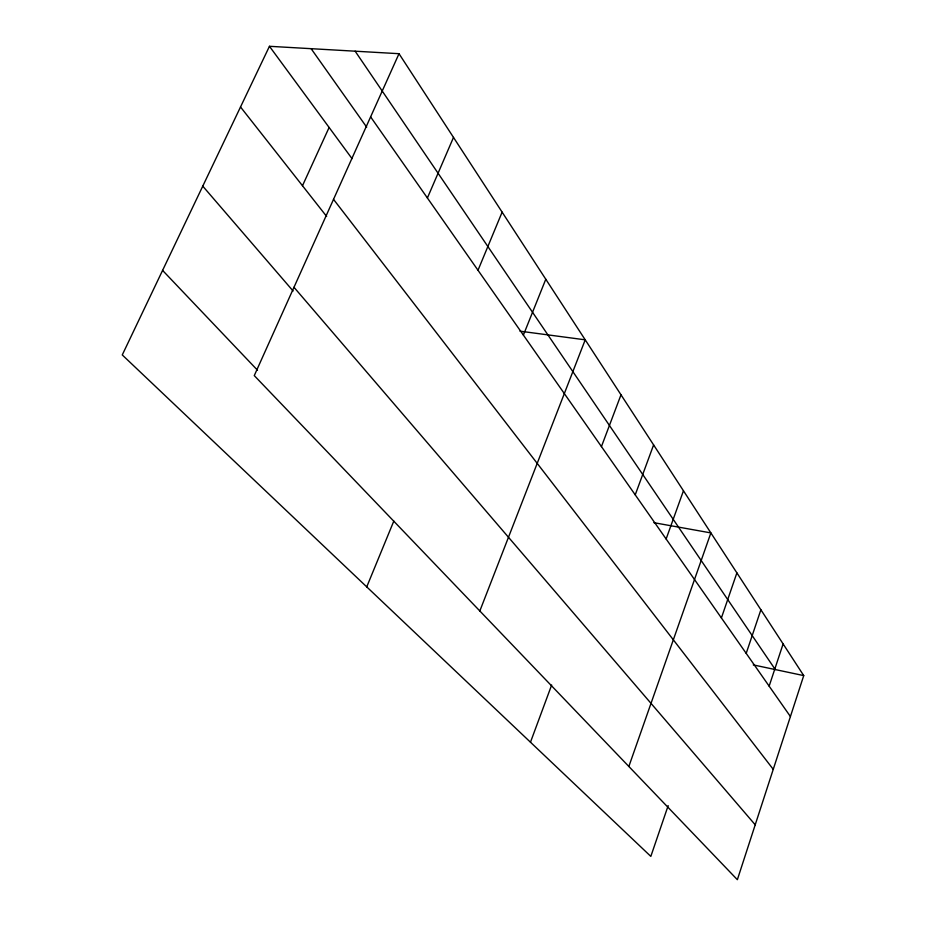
<?xml version="1.0" encoding="UTF-8"?>
<svg xmlns="http://www.w3.org/2000/svg" width="926" height="926" viewBox="0 0 926 926"><rect width="100%" height="100%" fill="white"/><g stroke="black" fill="none" stroke-linecap="round" stroke-linejoin="round"><path stroke-width="1.39" d="M399.013 53.696L803.733 675.598L737.362 879.7L254.268 375.609L399.013 53.696L269.454 46.3L122.267 354.936L650.828 856.4L668.167 805.632M769.147 686.143L783.118 643.906M746.206 653.362L760.894 609.771M721.4 617.943L736.888 572.881M628.847 766.473L710.879 532.913L653.895 522.692M666.13 539.001L683.457 490.78M635.236 494.854L653.606 444.908M530.471 742.224L551.653 685.032M601.437 446.587L620.999 394.8M479.83 610.975L585.22 339.83L519.984 331.172M523.387 335.096L545.784 279.247M366.742 586.887L393.816 521.072M478.001 270.265L502.123 212.147M427.395 197.979L453.497 137.418M302.489 185.732L329.112 127.464M753.266 664.903L803.733 675.598M162.582 270.392L257.486 370.192M202.759 186.138L293.102 291.007M293.982 287.28L755.211 824.8M240.517 106.976L326.635 216.429M333.522 199.356L773.256 769.344M269.454 46.3L352.03 158.635M311.124 48.684L366.684 127.163M370.608 116.861L790.422 716.539M355.156 51.196L775.282 669.567"/></g></svg>
